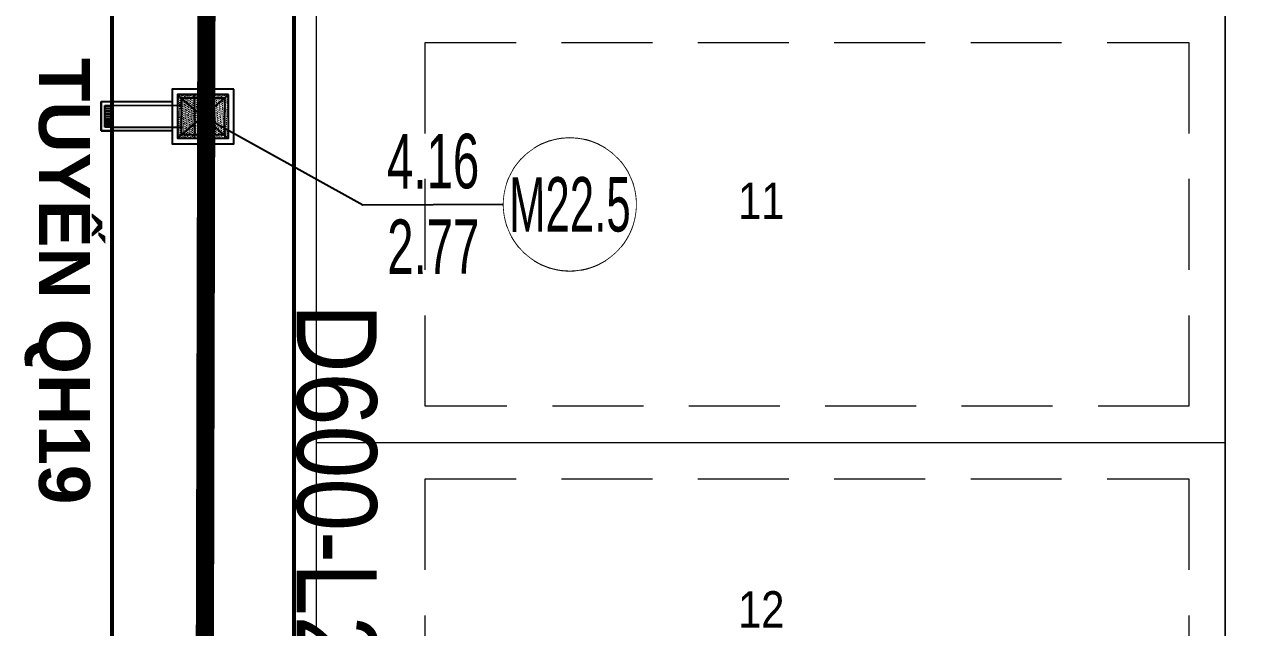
# Model space of a CAD drawing. Extents: x -2063571 to 559285, y 565862 to 1758715.
# Drawn here: x 558580.31 to 558613.86, y 1758403.2 to 1758419.78 of the extents above; entities that cross this region are included whole.
import ezdxf
from ezdxf.enums import TextEntityAlignment as Align

# ---------------------------------------------------------------- set-up
doc = ezdxf.new("R2010")
doc.units = 0
doc.header["$MEASUREMENT"] = 0
doc.set_wipeout_variables(frame=1)
for name, pattern in [('CENTER2', [1.125, 0.75, -0.125, 0.125, -0.125]), ('DASHED', [0.75, 0.5, -0.25]), ('DIVIDE2', [0.625, 0.25, -0.125, 0, -0.125, 0, -0.125]), ('HIDDEN', [0.375, 0.25, -0.125])]:
    doc.linetypes.add(name, pattern=pattern)
doc.layers.get('0').update_dxf_attribs({"linetype": 'CONTINUOUS'})
doc.layers.get('DEFPOINTS').update_dxf_attribs({"linetype": 'CONTINUOUS'})
for name, color, linetype, lineweight in [('11111111111111111', 251, 'CONTINUOUS', 0), ('1Duy CDDC', 4, 'CONTINUOUS', 5), ('1Duy CDMG', 3, 'CONTINUOUS', 5), ('1Duy TenGa', 6, 'CONTINUOUS', 5), ('2.MAT CAT', 7, 'CONTINUOUS', 0), ('chi gioi dg do', 14, 'CONTINUOUS', 0), ('CHIA LO', 40, 'CONTINUOUS', 0), ('DUONG CAT', 8, 'CONTINUOUS', 9), ('HACH', 9, 'CONTINUOUS', 5), ('k-viahe', 6, 'CONTINUOUS', 15), ('KICH THUOC 1', 4, 'CONTINUOUS', 13), ('KT', 254, 'CONTINUOUS', 0), ('kt-sudungdat1', 6, 'CONTINUOUS', 15), ('Q-DUONGGT', 7, 'CONTINUOUS', 0)]:
    doc.layers.add(name, color=color, linetype=linetype, lineweight=lineweight)
for name, color, linetype in [('1Duy NetDong', 1, 'CONTINUOUS'), ('d600', 4, 'DIVIDE2'), ('GA D600', 4, 'CENTER2'), ('M35 X 500', 6, 'CONTINUOUS'), ('ththep', 3, 'CONTINUOUS')]:
    doc.layers.add(name, color=color, linetype=linetype)
doc.styles.add('Arial', font='arial_2.ttf', dxfattribs={"width": 0.85})
doc.styles.add('CHU', font='arial_2.ttf')
doc.styles.add('chuv', font='')
doc.styles.add('GT_Text_Duan1', font='VHAVAN_1.TTF', dxfattribs={"width": 1.1, "height": 25})
doc.styles.add('lamline', font='VHARIAL_1.TTF')
doc.styles.get('chuv').set_extended_font_data('VNI-Helve-Condense')
doc.linetypes.add('phan_luu_chinh ---- + ---- + ---- + ----', pattern='A,0.5,-0.25,["+",lamline,S=0.2,R=0,X=-0.1,Y=-0.1],-0.3', length=1.05)
doc.dimstyles.new('D600', dxfattribs={"dimtxt": 2.2, "dimasz": 3.5, "dimexe": 0.18, "dimexo": 0.0625, "dimgap": 0, "dimtad": 1, "dimdec": 0, "dimzin": 0, "dimdsep": 46, "dimtxsty": 'Arial', "dimcen": 0.09, "dimse1": 1, "dimse2": 1, "dimsd1": 1, "dimsd2": 1, "dimclrd": 2, "dimclrt": 256, "dimadec": 0, "dimazin": 0, "dimtfac": 1, "dimtdec": 0, "dimtofl": 0, "dimtmove": 2, "dimatfit": 3, "dimfxl": 1, "dimtfill": 1, "dimtfillclr": 256, "dimtolj": 1, "dimtzin": 0, "dimarcsym": 0})

# ---------------------------------------------------------------- blocks, each defined once
blk = doc.blocks.new('g 25')
at = {"layer": 'HACH'}
h = blk.add_hatch(dxfattribs=at)
h.set_pattern_fill('DOTS', color=1, scale=0.75, angle=474.3672, style=0)
h.set_pattern_definition([(114.3671788103, (-1831200.80478, -224170.26384), (-0.0523692889328, 0.0020098775898), [0, -0.046875])])
edge = h.paths.add_edge_path()
edge.add_line((0.596, 0.239), (-0.595, 0.239))
edge.add_line((-0.595, 0.239), (-0.595, 0.695))
edge.add_line((-0.595, 0.695), (0.596, 0.695))
edge.add_line((0.596, 0.695), (0.596, 0.239))
h = blk.add_hatch(dxfattribs=at)
h.set_pattern_fill('DOTS', color=1, scale=0.75, angle=474.3672, style=0)
h.set_pattern_definition([(114.3671788103, (-1831200.99731, -224169.83876), (-0.0523692889328, 0.0020098775898), [0, -0.046875])])
edge = h.paths.add_edge_path()
edge.add_line((0.596, -0.228), (-0.595, -0.228))
edge.add_line((-0.595, -0.228), (-0.595, 0.229))
edge.add_line((-0.595, 0.229), (0.596, 0.229))
edge.add_line((0.596, 0.229), (0.596, -0.228))
h = blk.add_hatch(dxfattribs=at)
h.set_pattern_fill('DOTS', color=1, scale=0.75, angle=474.3672, style=0)
h.set_pattern_definition([(114.3671788103, (-1831201.18984, -224169.413678), (-0.0523692889328, 0.0020098775898), [0, -0.046875])])
edge = h.paths.add_edge_path()
edge.add_line((0.596, -0.695), (-0.595, -0.695))
edge.add_line((-0.595, -0.695), (-0.595, -0.238))
edge.add_line((-0.595, -0.238), (0.596, -0.238))
edge.add_line((0.596, -0.238), (0.596, -0.695))
at = {"color": 1, "linetype": 'HIDDEN', "ltscale": 7.5}
for p, q in [((-0.304, -2.5), (-0.299, -0.6)), ((0.301, -2.5), (0.301, -0.6)), ((0.301, -2.7), (-0.299, -2.7))]:
    blk.add_line(p, q, dxfattribs=at)
blk.add_lwpolyline([(-0.499, 0.6), (-0.499, -0.6), (0.501, -0.6), (0.501, 0.6)], close=True, dxfattribs=at)
at = {"layer": 'DUONG CAT', "color": 1}
for points in [[(0.596, 0.695), (0.596, 0.239), (-0.595, 0.239), (-0.595, 0.695)], [(0.596, 0.229), (0.596, -0.228), (-0.595, -0.228), (-0.595, 0.229)], [(0.596, -0.238), (0.596, -0.695), (-0.595, -0.695), (-0.595, -0.238)]]:
    blk.add_lwpolyline(points, close=True, dxfattribs=at)
at = {"layer": 'KICH THUOC 1', "color": 1, "ltscale": 5}
for points in [[(-0.299, -2.7), (-0.279, -2.7), (-0.279, -2.55), (-0.299, -2.55)], [(-0.226, -2.7), (-0.206, -2.7), (-0.206, -2.55), (-0.226, -2.55)], [(-0.154, -2.7), (-0.134, -2.7), (-0.134, -2.55), (-0.154, -2.55)], [(-0.081, -2.7), (-0.061, -2.7), (-0.061, -2.55), (-0.081, -2.55)], [(-0.009, -2.7), (0.011, -2.7), (0.011, -2.55), (-0.009, -2.55)], [(0.064, -2.7), (0.084, -2.7), (0.084, -2.55), (0.064, -2.55)], [(0.136, -2.7), (0.156, -2.7), (0.156, -2.55), (0.136, -2.55)], [(0.209, -2.7), (0.229, -2.7), (0.229, -2.55), (0.209, -2.55)], [(0.281, -2.7), (0.301, -2.7), (0.301, -2.55), (0.281, -2.55)]]:
    blk.add_lwpolyline(points, close=True, dxfattribs=at)
at = {"layer": 'M35 X 500', "color": 1}
for p, q in [((0.601, 0.695), (-0.595, -0.695)), ((-0.399, -0.85), (-0.399, -2.5)), ((0.401, -0.85), (0.401, -2.5)), ((-0.399, -2.5), (-0.399, -2.8)), ((0.401, -2.5), (0.401, -2.8)), ((0.401, -2.8), (-0.399, -2.8))]:
    blk.add_line(p, q, dxfattribs=at)
for points in [[(-0.749, 0.85), (-0.749, -0.85), (0.751, -0.85), (0.751, 0.85)], [(-0.599, 0.7), (-0.599, -0.7), (0.601, -0.7), (0.601, 0.7)], [(0.401, -2.8), (0.401, -2.5), (-0.399, -2.5), (-0.399, -2.8)]]:
    blk.add_lwpolyline(points, close=True, dxfattribs=at)
at = {"layer": 'ththep', "color": 1, "ltscale": 5}
for p, q in [((-0.595, 0.695), (0.596, -0.695)), ((-0.599, 0.234), (0.601, 0.234)), ((-0.599, -0.233), (0.601, -0.233)), ((-0.599, -0.7), (0.601, -0.7))]:
    blk.add_line(p, q, dxfattribs=at)
blk = doc.blocks.new('*D301')
at = {"layer": 'DEFPOINTS', "color": 0, "linetype": 'CENTER2', "lineweight": 35, "transparency": 16777216}
for p in [(558585.218, 1758447.253), (558585.218, 1758417.254), (558588.022, 1758417.254)]:
    blk.add_point(p, dxfattribs=at)
at = {"layer": 'KT', "linetype": 'CENTER2', "transparency": 16777216, "insert": (558588.789, 1758432.253), "char_height": 1.5, "attachment_point": 5, "rotation": 270.0003, "style": 'Arial', "bg_fill": 3, "box_fill_scale": 1.25, "bg_fill_color": 256, "bg_fill_true_color": 13158600, "bg_fill_transparency": 0}
blk.add_mtext('\\A1;D600-L30-I2.0', dxfattribs=at)
blk = doc.blocks.new('*U162')
at = {"layer": '1Duy NetDong', "ltscale": 3}
blk.add_lwpolyline([(6.912, -2.032), (3.684, -2.042), (3.684, -2.042), (0, 0)], dxfattribs=at)
at = {"layer": '1Duy NetDong', "ltscale": 0.2}
blk.add_lwpolyline([(8.432, -3.543), (8.527, -3.54), (8.622, -3.53), (8.716, -3.515), (8.809, -3.494), (8.9, -3.467), (8.99, -3.435), (9.077, -3.397), (9.162, -3.353), (9.244, -3.305), (9.322, -3.251), (9.397, -3.192), (9.469, -3.129), (9.536, -3.061), (9.599, -2.99), (9.657, -2.914), (9.71, -2.835), (9.758, -2.753), (9.801, -2.668), (9.839, -2.581), (9.871, -2.491), (9.897, -2.4), (9.917, -2.307), (9.932, -2.213), (9.941, -2.118), (9.943, -2.022), (9.94, -1.927), (9.931, -1.833), (9.916, -1.739), (9.895, -1.646), (9.868, -1.554), (9.835, -1.465), (9.797, -1.378), (9.754, -1.293), (9.705, -1.211), (9.651, -1.132), (9.593, -1.057), (9.529, -0.986), (9.462, -0.919), (9.39, -0.856), (9.315, -0.798), (9.236, -0.745), (9.154, -0.697), (9.069, -0.654), (8.981, -0.616), (8.892, -0.584), (8.8, -0.558), (8.707, -0.537), (8.613, -0.523), (8.518, -0.514), (8.423, -0.511), (8.328, -0.515), (8.233, -0.524), (8.139, -0.539), (8.046, -0.56), (7.955, -0.587), (7.865, -0.62), (7.778, -0.658), (7.693, -0.701), (7.611, -0.75), (7.533, -0.804), (7.458, -0.862), (7.387, -0.925), (7.319, -0.993), (7.257, -1.065), (7.198, -1.14), (7.145, -1.219), (7.097, -1.301), (7.054, -1.386), (7.016, -1.474), (6.984, -1.563), (6.958, -1.655), (6.938, -1.748), (6.923, -1.842), (6.914, -1.937), (6.912, -2.032), (6.915, -2.127), (6.924, -2.222), (6.939, -2.316), (6.961, -2.409), (6.987, -2.5), (7.02, -2.59), (7.058, -2.677), (7.102, -2.762), (7.15, -2.843), (7.204, -2.922), (7.263, -2.997), (7.326, -3.068), (7.393, -3.135), (7.465, -3.198), (7.54, -3.256), (7.619, -3.31), (7.701, -3.358), (7.786, -3.401), (7.874, -3.438), (7.964, -3.47), (8.055, -3.497), (8.148, -3.517), (8.242, -3.532), (8.337, -3.54)], close=True, dxfattribs=at)
at = {"layer": '1Duy CDDC', "ltscale": 3, "style": 'GT_Text_Duan1', "width": 0.65}
blk.add_attdef('DG', text='', height=1.25, rotation=0.1774, dxfattribs=at).set_placement((5.299, -2.37), align=Align.TOP_CENTER)
at = {"layer": '1Duy CDMG', "ltscale": 0.2, "style": 'GT_Text_Duan1', "width": 0.65}
blk.add_attdef('MG', text='', height=1.25, rotation=0.1774, dxfattribs=at).set_placement((5.298, -2.037), align=Align.BOTTOM_CENTER)
at = {"ltscale": 0.2}
blk.add_wipeout([(8.432, -3.543), (8.527, -3.54), (8.622, -3.53), (8.716, -3.515), (8.809, -3.494), (8.9, -3.467), (8.99, -3.435), (9.077, -3.397), (9.162, -3.353), (9.244, -3.305), (9.322, -3.251), (9.397, -3.192), (9.469, -3.129), (9.536, -3.061), (9.599, -2.99), (9.657, -2.914), (9.71, -2.835), (9.758, -2.753), (9.801, -2.668), (9.839, -2.581), (9.871, -2.491), (9.897, -2.4), (9.917, -2.307), (9.932, -2.213), (9.941, -2.118), (9.943, -2.022), (9.94, -1.927), (9.931, -1.833), (9.916, -1.739), (9.895, -1.646), (9.868, -1.554), (9.835, -1.465), (9.797, -1.378), (9.754, -1.293), (9.705, -1.211), (9.651, -1.132), (9.593, -1.057), (9.529, -0.986), (9.462, -0.919), (9.39, -0.856), (9.315, -0.798), (9.236, -0.745), (9.154, -0.697), (9.069, -0.654), (8.981, -0.616), (8.892, -0.584), (8.8, -0.558), (8.707, -0.537), (8.613, -0.523), (8.518, -0.514), (8.423, -0.511), (8.328, -0.515), (8.233, -0.524), (8.139, -0.539), (8.046, -0.56), (7.955, -0.587), (7.865, -0.62), (7.778, -0.658), (7.693, -0.701), (7.611, -0.75), (7.533, -0.804), (7.458, -0.862), (7.387, -0.925), (7.319, -0.993), (7.257, -1.065), (7.198, -1.14), (7.145, -1.219), (7.097, -1.301), (7.054, -1.386), (7.016, -1.474), (6.984, -1.563), (6.958, -1.655), (6.938, -1.748), (6.923, -1.842), (6.914, -1.937), (6.912, -2.032), (6.915, -2.127), (6.924, -2.222), (6.939, -2.316), (6.961, -2.409), (6.987, -2.5), (7.02, -2.59), (7.058, -2.677), (7.102, -2.762), (7.15, -2.843), (7.204, -2.922), (7.263, -2.997), (7.326, -3.068), (7.393, -3.135), (7.465, -3.198), (7.54, -3.256), (7.619, -3.31), (7.701, -3.358), (7.786, -3.401), (7.874, -3.438), (7.964, -3.47), (8.055, -3.497), (8.148, -3.517), (8.242, -3.532), (8.337, -3.54)], dxfattribs=at).dxf.layer = '1Duy NetDong'
at = {"layer": '1Duy TenGa', "ltscale": 3, "style": 'GT_Text_Duan1', "width": 0.6}
blk.add_attdef('TEN', text='', height=1.25, rotation=0.1774, dxfattribs=at).set_placement((8.428, -2.027), align=Align.MIDDLE_CENTER)
blk = doc.blocks.new('*D306')
at = {"layer": 'DEFPOINTS', "color": 0, "linetype": 'CENTER2', "lineweight": 35, "transparency": 16777216}
for p in [(558585.218, 1758417.253), (558585.217, 1758390.629), (558589.259, 1758390.629)]:
    blk.add_point(p, dxfattribs=at)
at = {"layer": 'KT', "linetype": 'CENTER2', "transparency": 16777216, "insert": (558588.883, 1758403.745), "char_height": 2.2, "attachment_point": 5, "rotation": 269.9992, "style": 'Arial', "bg_fill": 3, "box_fill_scale": 1.25, "bg_fill_color": 256, "bg_fill_true_color": 13158600, "bg_fill_transparency": 0}
blk.add_mtext('\\A1;D600-L27-I2.0', dxfattribs=at)

msp = doc.modelspace()

# ---------------------------------------------------------------- linework, layer by layer
at = {"layer": 'chi gioi dg do', "color": 8, "linetype": 'DASHED', "ltscale": 5}
msp.add_lwpolyline([(558612.328, 1758397.283), (558591.328, 1758397.283), (558591.328, 1758407.283), (558612.328, 1758407.283)], close=True, dxfattribs=at)
at = {"layer": 'CHIA LO', "ltscale": 2}
msp.add_line((558613.328, 1758540.283), (558613.328, 1758384.078), dxfattribs=at)
at = {"layer": 'd600', "color": 6, "linetype": 'DIVIDE2', "ltscale": 10, "const_width": 0.5}
msp.add_lwpolyline([(558585.536, 1758510.515), (558585.25, 1758394.054), (558585.25, 1758394.054)], dxfattribs=at)
at = {"layer": 'Q-DUONGGT', "ltscale": 0.5}
msp.add_lwpolyline([(558645.217, 1758396.498), (558645.217, 1758561.607, 0.414214), (558633.217, 1758573.607), (558594.717, 1758573.607, 0.414214), (558582.717, 1758561.607), (558582.717, 1758392.901, 0.414216), (558594.717, 1758380.901), (558633.217, 1758380.901, 0.414211), (558645.217, 1758392.901), (558645.217, 1758394.99)], format="xyb", close=True, dxfattribs=at)

# ---------------------------------------------------------------- block references
at = {"layer": 'GA D600', "linetype": 'CENTER2', "rotation": 270.0000000000385}
msp.add_blockref('g 25', (558585.218, 1758417.254), dxfattribs=at)

# ---------------------------------------------------------------- texts
at = {"layer": '2.MAT CAT', "linetype": 'phan_luu_chinh ---- + ---- + ---- + ----', "insert": (558582.11, 1758418.864), "char_height": 1.4, "attachment_point": 1, "rotation": 270, "style": 'CHU'}
msp.add_mtext_dynamic_manual_height_columns('{\\fArial|b1|i0|c0|p34;TUYẾN QH19}', width=23.6164, gutter_width=7, heights=[0], dxfattribs=at)
at = {"layer": 'kt-sudungdat1', "color": 8, "ltscale": 2, "style": 'chuv'}
for s, p in [('11', (558600.568, 1758414.932)), ('12', (558600.568, 1758403.705))]:
    msp.add_text(s, height=1, dxfattribs=at).set_placement(p, align=Align.MIDDLE)

# ---------------------------------------------------------------- next in the draw order: dimensions: what is measured, and where the dimension line sits
at = {"layer": 'KT', "linetype": 'CENTER2'}
dim = msp.add_linear_dim(base=(558588.022, 1758417.254), p1=(558585.218, 1758447.253), p2=(558585.218, 1758417.254), angle=90.0003, dimstyle='D600', override={"dimtxt": 1.5, "dimpost": 'D600-L<>-I2.0'}, dxfattribs=at)
dim.commit()
dim.dimension.update_dxf_attribs({"geometry": '*D301', "text_midpoint": (558588.789, 1758432.253)})

# ---------------------------------------------------------------- next in the draw order: block references
at = {"layer": '1Duy NetDong', "xscale": 1.2000048000192, "yscale": 1.2000048000192, "zscale": 1.2000048000192}
msp.add_blockref('*U162', (558585.192, 1758417.266), dxfattribs=at).add_auto_attribs({'TEN': 'M22.5', 'DG': '2.77', 'MG': '4.16'})

# ---------------------------------------------------------------- next in the draw order: linework, layer by layer
at = {"layer": 'chi gioi dg do', "color": 8, "linetype": 'DASHED', "ltscale": 5}
msp.add_lwpolyline([(558612.328, 1758409.283), (558591.328, 1758409.283), (558591.328, 1758419.283), (558612.328, 1758419.283)], close=True, dxfattribs=at)

# ---------------------------------------------------------------- next in the draw order: dimensions: what is measured, and where the dimension line sits
at = {"layer": 'KT', "linetype": 'CENTER2'}
dim = msp.add_linear_dim(base=(558589.259, 1758390.629), p1=(558585.218, 1758417.253), p2=(558585.217, 1758390.629), angle=269.9992, dimstyle='D600', override={"dimpost": 'D600-L<>-I2.0'}, dxfattribs=at)
dim.commit()
dim.dimension.update_dxf_attribs({"geometry": '*D306', "text_midpoint": (558588.883, 1758403.745), "dimtype": 161})

# ---------------------------------------------------------------- next in the draw order: linework, layer by layer
at = {"layer": '11111111111111111', "color": 6, "lineweight": 53}
msp.add_lwpolyline([(558645.217, 1758396.498), (558645.217, 1758561.607, 0.414214), (558633.217, 1758573.607), (558594.717, 1758573.607, 0.414214), (558582.717, 1758561.607), (558582.717, 1758392.901, 0.414216), (558594.717, 1758380.901), (558633.217, 1758380.901, 0.414211), (558645.217, 1758392.901), (558645.217, 1758394.99)], format="xyb", close=True, dxfattribs=at)
msp.add_lwpolyline([(558592.717, 1758386.901), (558634.217, 1758386.901), (558639.217, 1758391.901), (558639.217, 1758400.497), (558639.217, 1758563.607), (558634.217, 1758568.607), (558592.717, 1758568.607), (558587.717, 1758563.607), (558587.717, 1758391.901)], close=True, dxfattribs=at)
at = {"layer": 'CHIA LO', "ltscale": 2}
for p, q in [((558588.328, 1758561.784, 0.7), (558588.328, 1758389.078, 0.7)), ((558588.328, 1758408.283), (558613.328, 1758408.283))]:
    msp.add_line(p, q, dxfattribs=at)
at = {"layer": 'k-viahe', "ltscale": 2}
msp.add_lwpolyline([(558613.328, 1758540.283), (558588.328, 1758540.283), (558588.328, 1758389.078), (558593.328, 1758384.078), (558613.328, 1758384.078)], close=True, dxfattribs=at)

doc.saveas('drawing.dxf')
